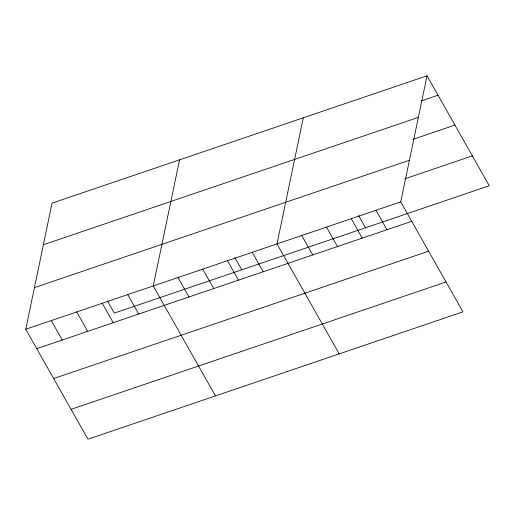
<?xml version="1.0" encoding="UTF-8"?>
<svg xmlns="http://www.w3.org/2000/svg" width="515" height="515" viewBox="0 0 515 515"><rect width="100%" height="100%" fill="white"/><g stroke="black" fill="none" stroke-linecap="round" stroke-linejoin="round"><path stroke-width="0.77" d="M427.032 75.789L400.734 201.886L462.953 311.858L87.968 439.211L25.75 329.246L52.047 203.142L427.032 75.789L489.25 185.754L114.266 313.114L107.352 300.889M179.542 159.843L153.245 285.941L215.463 395.906M303.29 117.819L276.993 243.917L339.205 353.882M421.527 100.831L438.027 95.224M43.369 244.754L418.354 117.401M412.933 139.365L454.932 125.1M34.428 287.628L409.412 160.274M404.848 178.808L472.345 155.884M25.75 329.246L400.734 201.886M36.745 348.674L411.73 221.321M53.65 378.551L428.635 251.198M71.064 409.335L446.048 281.982M375.989 210.294L386.984 229.729M358.588 215.56L365.502 227.785M351.236 218.701L362.232 238.136M326.491 227.102L337.486 246.537M301.739 235.51L312.734 254.944M252.241 252.324L263.236 271.753M234.846 257.59L241.76 269.809M227.495 260.725L238.49 280.16M202.743 269.133L213.738 288.567M177.997 277.54L188.992 296.975M127.746 294.606L138.741 314.034M102.247 303.264L113.242 322.699M76.748 311.923L87.743 331.357M51.249 320.581L62.244 340.016"/></g></svg>
